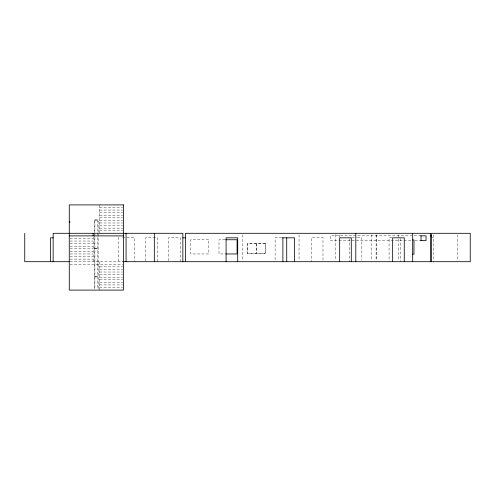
<?xml version="1.0" encoding="UTF-8"?>
<svg xmlns="http://www.w3.org/2000/svg" width="495" height="495" viewBox="0 0 495 495"><rect width="100%" height="100%" fill="white"/><g stroke="black" fill="none" stroke-linecap="round" stroke-linejoin="round"><path stroke-width="0.37" stroke-dasharray="2.48 1.86" d="M99.6 207.492L122.717 207.492M99.6 210.072L122.717 210.072M99.6 212.652L122.717 212.652M99.6 215.232L122.717 215.232M99.6 217.812L122.717 217.812M94.632 220.139L98.121 220.139M99.6 220.399L122.717 220.399M99.6 222.979L122.717 222.979M99.6 225.559L122.717 225.559M99.6 228.139L122.717 228.139M99.6 230.72L122.717 230.72M421.022 235.83L330.283 235.83L330.283 240.601L411.753 240.601M122.531 237.823L134.572 237.823L134.572 261.7M281.643 237.823L275.109 237.823L275.109 260.16M351.877 237.823L356.474 237.823M357.242 237.823L361.839 237.823L361.839 260.16M391.972 237.823L389.07 237.823L389.07 261.7M431.275 237.823L433.205 237.823M70.036 238.466L93.147 238.466M225.021 239.753L218.994 239.753L218.994 253.954L225.021 253.954M414.847 240.601L420.249 240.601M70.036 241.046L93.147 241.046M70.036 243.627L93.147 243.627M70.036 246.207L93.147 246.207M94.632 248.273L98.121 248.273M94.632 248.533L97.862 248.533M70.036 248.793L93.147 248.793M70.036 251.373L93.147 251.373M70.036 253.954L93.147 253.954M70.036 256.534L93.147 256.534M70.036 259.114L93.147 259.114M70.036 261.7L122.166 261.7M70.036 264.281L122.717 264.281M99.6 266.861L122.717 266.861M99.6 269.441L122.717 269.441M99.6 272.021L122.717 272.021M99.6 274.601L122.717 274.601M94.632 276.668L98.121 276.668M94.632 276.928L98.121 276.928M99.6 277.188L122.717 277.188M99.6 279.768L122.717 279.768M99.6 282.348L122.717 282.348M99.6 284.928L122.717 284.928M99.6 287.508L122.717 287.508M457.733 234.84L457.733 260.16M433.205 234.84L433.205 261.7M400.684 238.59L400.684 261.7M398.617 234.76L398.617 260.191M376.615 234.84L376.615 260.16M376.101 234.84L376.101 260.16M371.714 234.84L371.714 260.16M349.575 238.59L349.575 261.7M339.706 234.84L339.706 237.142M335.313 234.568L335.313 260.191M322.988 260.16L322.988 237.823L311.374 237.823L311.374 261.7M299.048 234.84L299.048 260.16M242.234 234.84L242.234 260.16M180.434 261.7L180.434 237.823L168.393 237.823L168.393 261.7M157.521 261.7L157.521 237.823L145.481 237.823L145.481 261.7M118.324 237.142L118.324 261.7M99.6 204.905L99.6 233.3M99.6 261.7L99.6 290.095M98.121 288.628L98.121 219.879L94.632 219.879L94.632 288.628M97.862 219.879L97.862 288.628M94.892 219.879L94.892 288.628M93.147 237.173L93.147 261.7M208.667 239.753L190.6 239.753L190.6 253.954L208.667 253.954L208.667 239.753M265.444 243.49L247.376 243.49L247.376 253.817L265.444 253.817L265.444 243.49M256.28 243.75L247.636 243.75L247.636 253.558L256.28 253.558L256.28 243.75M265.19 243.75L256.54 243.75L256.54 253.558L265.19 253.558L265.19 243.75"/><path stroke-width="0.74" d="M69.269 221.667L69.913 221.667L69.913 222.317L69.269 222.317M69.269 235.886L123.484 235.886M420.645 235.83L426.046 235.83L426.046 240.601L420.645 240.601M430.625 235.886L431.529 235.886M53.144 237.823L50.564 237.823L50.564 261.7M182.853 237.823L185.439 237.823M282.367 237.823L294.5 237.823L294.5 261.7M225.776 239.753L237.074 239.753L237.074 253.954L225.776 253.954M412.688 239.945L413.975 239.945L413.975 254.145L412.688 254.145M69.356 261.7L24.75 261.7L24.75 233.3M122.63 261.7L470.25 261.7L470.25 233.3L431.529 233.3L431.529 261.7M430.625 261.7L430.625 233.3L185.439 233.3L185.439 261.7M421.022 235.83L421.022 240.601M412.688 233.3L412.688 261.7M404.273 261.7L404.273 237.823L392.659 237.823L392.659 261.7M355.806 233.3L355.806 261.7M351.289 261.7L351.289 237.823L339.669 237.823L339.669 261.7M286.723 237.823L286.723 261.7M282.88 237.823L282.88 261.7M237.711 261.7L237.711 237.823L226.091 237.823L226.091 261.7M182.853 261.7L182.853 233.3L53.144 233.3L53.144 261.7M154.335 233.3L154.335 261.7M126.064 233.3L126.064 261.7M93.147 233.3L93.147 235.886M123.484 204.905L69.269 204.905L69.269 290.095L123.484 290.095L123.484 204.905"/></g></svg>
